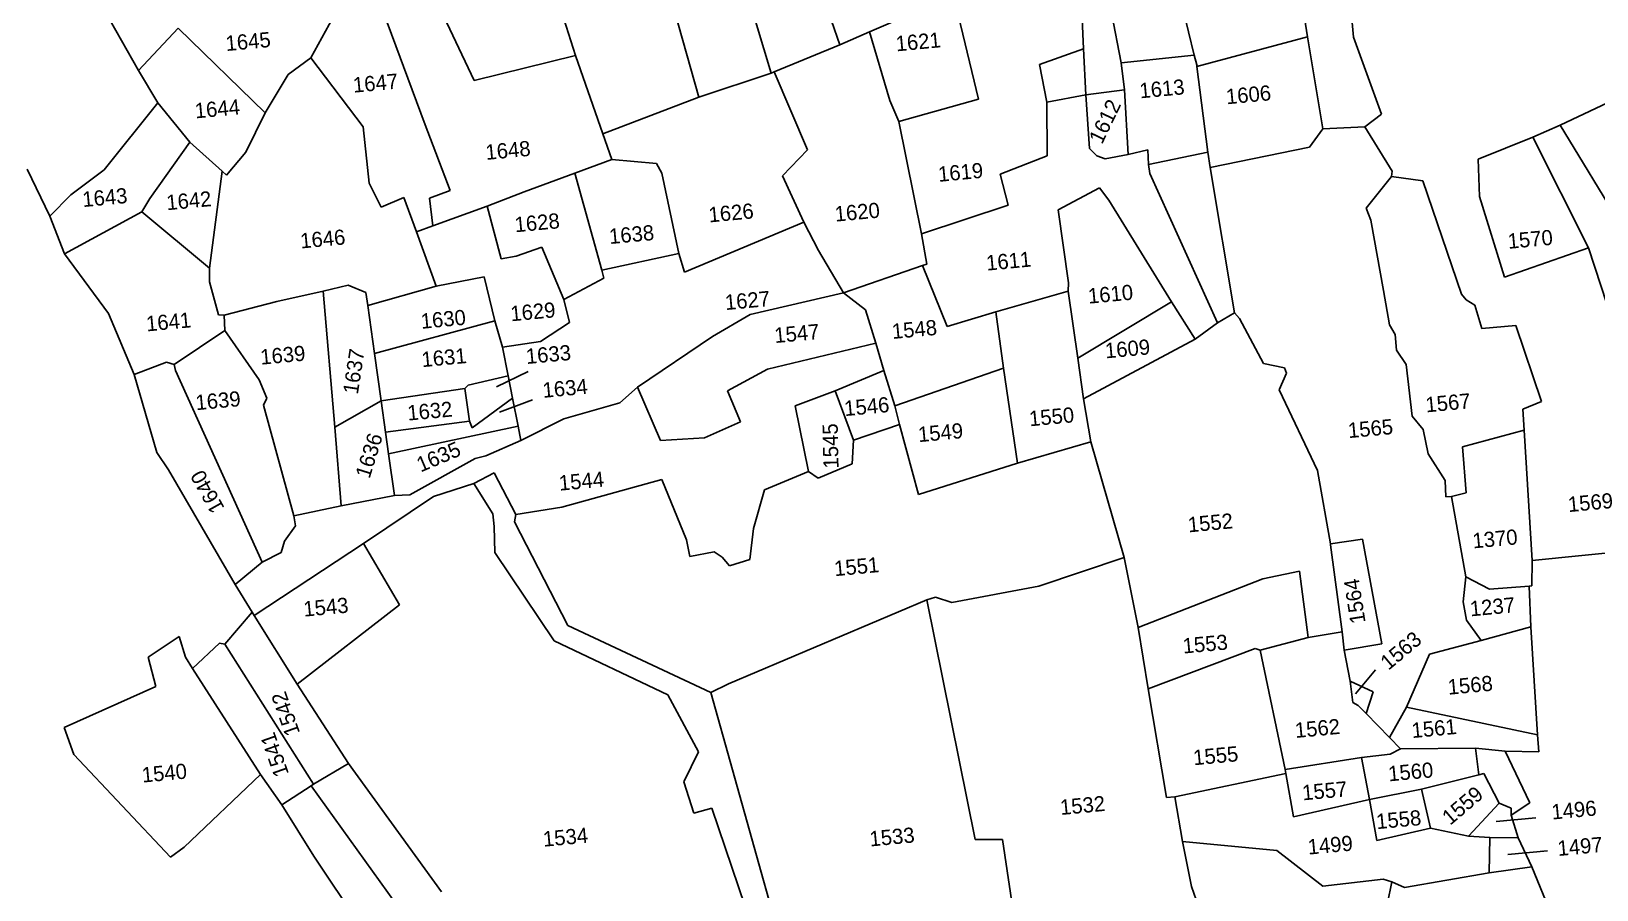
# Model space of a CAD drawing. Header units: metres. Extents: x 277585 to 230369286191, y 2057030 to 115415464409.
# Drawn here: x 278785 to 279539, y 2057531 to 2057944 of the extents above; entities that cross this region are included whole.
import ezdxf

# ---------------------------------------------------------------- set-up
doc = ezdxf.new("R2010")
doc.units = ezdxf.units.M
doc.header["$MEASUREMENT"] = 0
for name, color, linetype in [('POLY_PARCEL', 6, 'Continuous'), ('POLY_ROAD', 30, 'Continuous'), ('TEXT_PARCEL', 7, 'Continuous')]:
    doc.layers.add(name, color=color, linetype=linetype)
doc.styles.add('TEXT_MAP', font='', dxfattribs={"height": 1.8})
doc.styles.get('TEXT_MAP').set_extended_font_data('Kruti Dev 050')
doc.dimstyles.get("Standard").update_dxf_attribs({"dimtxt": 0.18, "dimasz": 0.18, "dimexe": 0.18, "dimexo": 0.0625, "dimgap": 0.09, "dimtad": 0, "dimtih": 1, "dimtoh": 1, "dimdec": 4, "dimzin": 0, "dimdsep": 46, "dimtxsty": 'Standard', "dimcen": 0.09, "dimadec": 0, "dimazin": 0, "dimtfac": 1, "dimtdec": 4, "dimtofl": 0, "dimtmove": 0, "dimatfit": 3, "dimfxl": 1, "dimtolj": 1, "dimtzin": 0, "dimarcsym": 0})

msp = doc.modelspace()

# ---------------------------------------------------------------- linework, layer by layer
at = {"layer": 'POLY_PARCEL'}
for p, q in [((279141.16, 2057923.98), (279119.14, 2057996.86)), ((279046.93, 2057932.43), (279031.6, 2057980.33)), ((279088.24, 2057976.42), (279106.31, 2057912.39)), ((279161.35, 2057974.93), (279174.25, 2057937.6)), ((278978.16, 2057962.49), (278997.95, 2057920.41)), ((279188.55, 2057943.79), (279229.07, 2057961.32)), ((279229.07, 2057961.32), (279241.11, 2057911.47)), ((279395.66, 2057966.03), (279399.61, 2057941.5)), ((279421.81, 2057941.25), (279419.46, 2057966.51)), ((278836.28, 2057925.19), (278819.94, 2057954.21)), ((278951.98, 2057959.82), (278974.35, 2057899.03)), ((279290.84, 2057953.75), (279291.72, 2057935.71)), ((279339.45, 2057955.15), (279345.03, 2057932.67)), ((278855.34, 2057945.64), (278836.28, 2057925.19)), ((278897.27, 2057904.87), (278855.34, 2057945.64)), ((278919.29, 2057931.41), (278929.88, 2057950.57)), ((279309.86, 2057928.88), (279305.13, 2057952.95)), ((279188.55, 2057943.79), (279174.25, 2057937.6)), ((279198.26, 2057910.74), (279188.55, 2057943.79)), ((279399.61, 2057941.5), (279346.28, 2057927.23)), ((279407.04, 2057897.19), (279399.61, 2057941.5)), ((279435.2, 2057904.12), (279421.81, 2057941.25)), ((278908.43, 2057923.33), (278919.29, 2057931.41)), ((278944.59, 2057898.04), (278919.29, 2057931.41)), ((278997.95, 2057920.41), (279046.93, 2057932.43)), ((279046.93, 2057932.43), (279060.07, 2057894.79)), ((279174.25, 2057937.6), (279142.56, 2057924.55)), ((279291.72, 2057935.71), (279270.49, 2057928.06)), ((279291.72, 2057935.71), (279292.82, 2057913.44)), ((279309.86, 2057928.88), (279345.03, 2057932.67)), ((279345.03, 2057932.67), (279346.19, 2057928)), ((278836.28, 2057925.19), (278845.56, 2057909.64)), ((278897.27, 2057904.87), (278908.43, 2057923.33)), ((279106.31, 2057912.39), (279141.16, 2057923.98)), ((279142.56, 2057924.55), (279141.16, 2057923.98)), ((279142.56, 2057924.55), (279158.66, 2057886.97)), ((279270.49, 2057928.06), (279273.95, 2057909.91)), ((279311.42, 2057915.89), (279309.86, 2057928.88)), ((279346.19, 2057928), (279346.28, 2057927.23)), ((279346.28, 2057927.23), (279351.53, 2057885.88)), ((279292.82, 2057913.44), (279311.42, 2057915.89)), ((279311.42, 2057915.89), (279313.25, 2057884.8)), ((279567.41, 2057920.59), (279521.36, 2057898.88)), ((278819.65, 2057877.42), (278845.56, 2057909.64)), ((278845.56, 2057909.64), (278860.97, 2057890.63)), ((279106.31, 2057912.39), (279060.07, 2057894.79)), ((279202.72, 2057900.62), (279198.26, 2057910.74)), ((279241.11, 2057911.47), (279202.72, 2057900.62)), ((279273.95, 2057909.91), (279292.82, 2057913.44)), ((279273.95, 2057909.91), (279274.15, 2057884.18)), ((279294.51, 2057887.67), (279292.82, 2057913.44)), ((278887.93, 2057885.83), (278897.27, 2057904.87)), ((279213.61, 2057846.6), (279202.72, 2057900.62)), ((279427.16, 2057898.07), (279435.2, 2057904.12)), ((278947.47, 2057870.95), (278944.59, 2057898.04)), ((278974.35, 2057899.03), (278986.53, 2057867.49)), ((279060.07, 2057894.79), (279064.42, 2057882.41)), ((279400.59, 2057888.32), (279407.04, 2057897.19)), ((279427.16, 2057898.07), (279407.04, 2057897.19)), ((279440.39, 2057876.8), (279427.16, 2057898.07)), ((279481.88, 2057882.48), (279508.12, 2057893.05)), ((279521.36, 2057898.88), (279508.12, 2057893.05)), ((279508.12, 2057893.05), (279535, 2057839.73)), ((279551.01, 2057850.06), (279521.36, 2057898.88)), ((278841.73, 2057863.59), (278860.97, 2057890.63)), ((278860.97, 2057890.63), (278876.53, 2057876.71)), ((278878.6, 2057874.86), (278887.93, 2057885.83)), ((279158.66, 2057886.97), (279146.54, 2057874.52)), ((279298.04, 2057884.09), (279294.51, 2057887.67)), ((279322.63, 2057887.09), (279313.25, 2057884.8)), ((279322.94, 2057880.02), (279322.63, 2057887.09)), ((279351.53, 2057885.88), (279322.94, 2057880.02)), ((279351.53, 2057885.88), (279352.75, 2057878.51)), ((279352.75, 2057878.51), (279400.59, 2057888.32)), ((279064.42, 2057882.41), (279046.56, 2057875.77)), ((279064.42, 2057882.41), (279085.92, 2057880.5)), ((279085.92, 2057880.5), (279088.49, 2057875.77)), ((279274.15, 2057884.18), (279251.52, 2057875.32)), ((279302.08, 2057882.69), (279298.04, 2057884.09)), ((279313.25, 2057884.8), (279302.08, 2057882.69)), ((279322.94, 2057880.02), (279323.63, 2057875.65)), ((279352.75, 2057878.51), (279364.37, 2057808.41)), ((279482.5, 2057864.52), (279481.88, 2057882.48)), ((278782.54, 2057877.63), (278793.61, 2057855.03)), ((278803.66, 2057865.34), (278819.65, 2057877.42)), ((278870.54, 2057830.01), (278876.53, 2057876.71)), ((278876.53, 2057876.71), (278878.6, 2057874.86)), ((278953.17, 2057859.41), (278947.47, 2057870.95)), ((279022.17, 2057866.75), (279046.56, 2057875.77)), ((279046.56, 2057875.77), (279059.47, 2057828.96)), ((279088.49, 2057875.77), (279096.71, 2057837.11)), ((279146.54, 2057874.52), (279156.85, 2057852.24)), ((279251.52, 2057875.32), (279255.4, 2057860.41)), ((279323.63, 2057875.65), (279356.18, 2057803.68)), ((279427.86, 2057858.88), (279440.01, 2057874.24)), ((279440.01, 2057874.24), (279440.39, 2057876.8)), ((279440.01, 2057874.24), (279455.11, 2057872.01)), ((279455.11, 2057872.01), (279473.77, 2057817.49)), ((278793.61, 2057855.03), (278803.66, 2057865.34)), ((278837.85, 2057857.11), (278841.73, 2057863.59)), ((278964.11, 2057863.98), (278953.17, 2057859.41)), ((278970.27, 2057847.5), (278964.11, 2057863.98)), ((278986.53, 2057867.49), (278976.57, 2057863.72)), ((278976.57, 2057863.72), (278978.17, 2057850.37)), ((279004.33, 2057859.88), (279022.17, 2057866.75)), ((279279.43, 2057858.03), (279299.4, 2057868.77)), ((279299.4, 2057868.77), (279303.86, 2057862.8)), ((279303.86, 2057862.8), (279334.02, 2057813.75)), ((279494.6, 2057825.72), (279482.5, 2057864.52)), ((278800.6, 2057836.94), (278837.85, 2057857.11)), ((278837.85, 2057857.11), (278870.54, 2057830.01)), ((278978.17, 2057850.37), (279004.33, 2057859.88)), ((279004.33, 2057859.88), (279011.08, 2057834.46)), ((279255.4, 2057860.41), (279213.61, 2057846.6)), ((279284.47, 2057822.98), (279279.43, 2057858.03)), ((279430.06, 2057853.13), (279427.86, 2057858.88)), ((278793.61, 2057855.03), (278800.6, 2057836.94)), ((278978.17, 2057850.37), (278970.27, 2057847.5)), ((278970.27, 2057847.5), (278979.72, 2057821.36)), ((279099.33, 2057828.12), (279156.85, 2057852.24)), ((279156.85, 2057852.24), (279163.99, 2057838.46)), ((279436.19, 2057819.29), (279430.06, 2057853.13)), ((279018.29, 2057835.84), (279030.68, 2057840.19)), ((279030.68, 2057840.19), (279041.21, 2057814.89)), ((279216.14, 2057832), (279213.61, 2057846.6)), ((278800.6, 2057836.94), (278821.73, 2057808.2)), ((279011.08, 2057834.46), (279018.29, 2057835.84)), ((279059.47, 2057828.96), (279096.71, 2057837.11)), ((279096.71, 2057837.11), (279099.33, 2057828.12)), ((279163.99, 2057838.46), (279176.04, 2057818.12)), ((279535, 2057839.73), (279494.6, 2057825.72)), ((279556.75, 2057773.21), (279535, 2057839.73)), ((278870.42, 2057823.39), (278870.54, 2057830.01)), ((278979.72, 2057821.36), (279002.88, 2057825.76)), ((279002.88, 2057825.76), (279008.05, 2057804.7)), ((279060.51, 2057825.21), (279041.21, 2057814.89)), ((279059.47, 2057828.96), (279060.51, 2057825.21)), ((279176.04, 2057818.12), (279213.99, 2057831.26)), ((279213.99, 2057831.26), (279216.14, 2057832)), ((279225.99, 2057801.95), (279213.99, 2057831.26)), ((278874.75, 2057807.46), (278870.42, 2057823.39)), ((278902.93, 2057813.99), (278925.21, 2057818.91)), ((278925.21, 2057818.91), (278937.38, 2057821.82)), ((278925.21, 2057818.91), (278930.87, 2057753.37)), ((278937.38, 2057821.82), (278945.88, 2057818.35)), ((278945.88, 2057818.35), (278946.77, 2057811.98)), ((278946.77, 2057811.98), (278979.72, 2057821.36)), ((279131.09, 2057807.63), (279176.04, 2057818.12)), ((279176.04, 2057818.12), (279186.59, 2057809.98)), ((279249.4, 2057808.93), (279284.24, 2057818.85)), ((279284.24, 2057818.85), (279284.47, 2057822.98)), ((279284.24, 2057818.85), (279288.88, 2057786.6)), ((279439.06, 2057802.68), (279436.19, 2057819.29)), ((279473.77, 2057817.49), (279476.01, 2057814.72)), ((278877.6, 2057807.37), (278902.93, 2057813.99)), ((278946.77, 2057811.98), (278950.01, 2057788.88)), ((279041.21, 2057814.89), (279044.02, 2057803.78)), ((279186.59, 2057809.98), (279191.5, 2057793.83)), ((279334.02, 2057813.75), (279288.88, 2057786.6)), ((279334.02, 2057813.75), (279345.43, 2057795.8)), ((279476.01, 2057814.72), (279480.22, 2057812.14)), ((279480.22, 2057812.14), (279483.59, 2057800.87)), ((278821.73, 2057808.2), (278834.21, 2057778.77)), ((278877.6, 2057807.37), (278874.75, 2057807.46)), ((278877.94, 2057799.94), (278877.6, 2057807.37)), ((278950.01, 2057788.88), (279008.05, 2057804.7)), ((279008.05, 2057804.7), (279011.73, 2057791.9)), ((279044.02, 2057803.78), (279029.95, 2057794.66)), ((279112.88, 2057797.06), (279131.09, 2057807.63)), ((279249.4, 2057808.93), (279225.99, 2057801.95)), ((279253.05, 2057781.75), (279249.4, 2057808.93)), ((279356.18, 2057803.68), (279345.43, 2057795.8)), ((279364.37, 2057808.41), (279356.18, 2057803.68)), ((279364.37, 2057808.41), (279366.78, 2057805.74)), ((279366.78, 2057805.74), (279378.41, 2057783.99)), ((279441.82, 2057797.97), (279439.06, 2057802.68)), ((279483.59, 2057800.87), (279500, 2057802.4)), ((279500, 2057802.4), (279512.35, 2057765.83)), ((278853.44, 2057783.62), (278877.94, 2057799.94)), ((278894.36, 2057776.25), (278877.94, 2057799.94)), ((279076.77, 2057772.74), (279112.88, 2057797.06)), ((279345.43, 2057795.8), (279291.72, 2057767.09)), ((279442.52, 2057790.43), (279441.82, 2057797.97)), ((278950.01, 2057788.88), (278953.21, 2057766.12)), ((279029.95, 2057794.66), (279011.73, 2057791.9)), ((279011.73, 2057791.9), (279014.41, 2057778.18)), ((279191.5, 2057793.83), (279139.31, 2057781.28)), ((279191.5, 2057793.83), (279195.49, 2057780.69)), ((279447.13, 2057783.58), (279442.52, 2057790.43)), ((278834.21, 2057778.77), (278849.79, 2057784.67)), ((278849.79, 2057784.67), (278853.44, 2057783.62)), ((278853.44, 2057783.62), (278854.08, 2057780.69)), ((278854.08, 2057780.69), (278895.8, 2057688.3)), ((279139.31, 2057781.28), (279120.02, 2057770.96)), ((279171.92, 2057770.82), (279195.49, 2057780.69)), ((279195.49, 2057780.69), (279200.66, 2057763.68)), ((279253.05, 2057781.75), (279200.66, 2057763.68)), ((279259.86, 2057736.02), (279253.05, 2057781.75)), ((279288.88, 2057786.6), (279291.72, 2057767.09)), ((279378.41, 2057783.99), (279388.53, 2057781.95)), ((279388.53, 2057781.95), (279389.43, 2057779.39)), ((279450.11, 2057758.71), (279447.13, 2057783.58)), ((278834.21, 2057778.77), (278845.04, 2057741.11)), ((278898.03, 2057767.36), (278894.36, 2057776.25)), ((278993.55, 2057771.99), (278995.18, 2057773.57)), ((278995.18, 2057773.57), (279014.41, 2057778.18)), ((279014.41, 2057778.18), (279016.52, 2057767.44)), ((279068.23, 2057765.19), (279076.77, 2057772.74)), ((279087.78, 2057747), (279076.77, 2057772.74)), ((279389.43, 2057779.39), (279385.87, 2057771.45)), ((278896.57, 2057764.02), (278898.03, 2057767.36)), ((278930.87, 2057753.37), (278953.21, 2057766.12)), ((278953.21, 2057766.12), (278993.55, 2057771.99)), ((278953.21, 2057766.12), (278955.33, 2057751)), ((278993.55, 2057771.99), (278995.73, 2057756.21)), ((278997.08, 2057753.14), (279016.52, 2057767.44)), ((279016.52, 2057767.44), (279019.18, 2057753.83)), ((279041.24, 2057757.35), (279068.23, 2057765.19)), ((279120.02, 2057770.96), (279126.39, 2057755.92)), ((279152.68, 2057763.7), (279171.92, 2057770.82)), ((279171.92, 2057770.82), (279180.87, 2057747.15)), ((279291.72, 2057767.09), (279295.22, 2057746.34)), ((279385.87, 2057771.45), (279404.4, 2057732.47)), ((279512.35, 2057765.83), (279503.43, 2057762.02)), ((278911.13, 2057710.68), (278896.57, 2057764.02)), ((279020.54, 2057746.9), (279041.24, 2057757.35)), ((279159.19, 2057731.99), (279152.68, 2057763.7)), ((279200.66, 2057763.68), (279203.06, 2057754.69)), ((279455.35, 2057752.25), (279450.11, 2057758.71)), ((279503.43, 2057762.02), (279504.02, 2057752.01)), ((278930.87, 2057753.37), (278933.96, 2057715.46)), ((278995.73, 2057756.21), (278955.33, 2057751)), ((278955.33, 2057751), (278956.8, 2057740.53)), ((278956.8, 2057740.53), (279019.18, 2057753.83)), ((278995.73, 2057756.21), (278997.08, 2057753.14)), ((279019.18, 2057753.83), (279020.54, 2057746.9)), ((279126.39, 2057755.92), (279108.98, 2057748.26)), ((279180.87, 2057747.15), (279203.06, 2057754.69)), ((279203.06, 2057754.69), (279212.06, 2057721.02)), ((279457.76, 2057740.56), (279455.35, 2057752.25)), ((279474.32, 2057743.95), (279504.02, 2057752.01)), ((279504.02, 2057752.01), (279507.89, 2057689.17)), ((279020.54, 2057746.9), (279003.68, 2057739.55)), ((279108.98, 2057748.26), (279087.78, 2057747)), ((279180.87, 2057747.15), (279180.16, 2057735.72)), ((279295.22, 2057746.34), (279259.86, 2057736.02)), ((279311.2, 2057690.57), (279295.22, 2057746.34)), ((279476.07, 2057721.78), (279474.32, 2057743.95)), ((278845.04, 2057741.11), (278850.79, 2057732.77)), ((278956.8, 2057740.53), (278959.61, 2057720.53)), ((278998.46, 2057738.35), (278967.04, 2057720.86)), ((279003.68, 2057739.55), (278998.46, 2057738.35)), ((279180.16, 2057735.72), (279163.74, 2057728.86)), ((279212.06, 2057721.02), (279259.86, 2057736.02)), ((279465.9, 2057727.75), (279457.76, 2057740.56)), ((278850.79, 2057732.77), (278882.87, 2057677.58)), ((279040.31, 2057714.87), (279088.46, 2057728.24)), ((279088.46, 2057728.24), (279100.41, 2057699.16)), ((279137.97, 2057723.26), (279159.19, 2057731.99)), ((279163.74, 2057728.86), (279159.19, 2057731.99)), ((279404.4, 2057732.47), (279410.61, 2057697.21)), ((279466.31, 2057719.85), (279465.9, 2057727.75)), ((278959.61, 2057720.53), (278933.96, 2057715.46)), ((278978.42, 2057719.98), (278944.72, 2057697.36)), ((278967.04, 2057720.86), (278959.61, 2057720.53)), ((278997.88, 2057726.31), (278978.42, 2057719.98)), ((279132.59, 2057704.64), (279137.97, 2057723.26)), ((279468.94, 2057719.95), (279466.31, 2057719.85)), ((279468.94, 2057719.95), (279476.07, 2057721.78)), ((279475.86, 2057681.22), (279468.94, 2057719.95)), ((278933.96, 2057715.46), (278911.13, 2057710.68)), ((279018.05, 2057711.36), (279040.31, 2057714.87)), ((278906.58, 2057698.54), (278911.94, 2057705.78)), ((278911.94, 2057705.78), (278911.13, 2057710.68)), ((279130.8, 2057689.56), (279132.59, 2057704.64)), ((278891.94, 2057662.68), (278944.72, 2057697.36)), ((278904.95, 2057693.06), (278906.58, 2057698.54)), ((278944.72, 2057697.36), (278962.01, 2057667.79)), ((279100.41, 2057699.16), (279101.87, 2057691.13)), ((279410.61, 2057697.21), (279426.16, 2057699.42)), ((279410.61, 2057697.21), (279410.71, 2057696.66)), ((279410.71, 2057696.66), (279416.26, 2057654.82)), ((279426.16, 2057699.42), (279435.49, 2057649)), ((278895.8, 2057688.3), (278904.95, 2057693.06)), ((279101.87, 2057691.13), (279113.75, 2057693.3)), ((279113.75, 2057693.3), (279117.53, 2057690.81)), ((279117.53, 2057690.81), (279121.13, 2057686.53)), ((279121.13, 2057686.53), (279130.8, 2057689.56)), ((279270.1, 2057676.81), (279311.2, 2057690.57)), ((279318.07, 2057656.93), (279311.2, 2057690.57)), ((279507.89, 2057689.17), (279507.71, 2057676.91)), ((279507.89, 2057689.17), (279564.73, 2057694.87)), ((278882.87, 2057677.58), (278895.8, 2057688.3)), ((279395.67, 2057684.01), (279378.13, 2057680.39)), ((279399.98, 2057651.98), (279395.67, 2057684.01)), ((278891.01, 2057664.29), (278882.87, 2057677.58)), ((279228.13, 2057668.93), (279270.1, 2057676.81)), ((279378.13, 2057680.39), (279318.07, 2057656.93)), ((279474.66, 2057669.19), (279475.86, 2057681.22)), ((279487.33, 2057675.34), (279475.86, 2057681.22)), ((279506.4, 2057676.81), (279487.33, 2057675.34)), ((279507.71, 2057676.91), (279506.4, 2057676.81)), ((279507.18, 2057657.14), (279506.4, 2057676.81)), ((278962.01, 2057667.79), (278912.76, 2057629.54)), ((279120.54, 2057629.79), (279216.1, 2057670.13)), ((279216.1, 2057670.13), (279220.28, 2057671.51)), ((279216.1, 2057670.13), (279239.43, 2057554.78)), ((279220.28, 2057671.51), (279228.13, 2057668.93)), ((279476.14, 2057660.4), (279474.66, 2057669.19)), ((278891.01, 2057664.29), (278877.86, 2057648.9)), ((278891.94, 2057662.68), (278891.01, 2057664.29)), ((278912.76, 2057629.54), (278891.94, 2057662.68)), ((279483.29, 2057650.62), (279476.14, 2057660.4)), ((278855.9, 2057652.53), (278840.87, 2057642.62)), ((278858.96, 2057642.54), (278855.9, 2057652.53)), ((279318.07, 2057656.93), (279322.82, 2057627.39)), ((279376.79, 2057645.99), (279399.98, 2057651.98)), ((279416.26, 2057654.82), (279399.98, 2057651.98)), ((279416.26, 2057654.82), (279417.2, 2057645.98)), ((279483.29, 2057650.62), (279507.18, 2057657.14)), ((279507.18, 2057657.14), (279510.37, 2057605.16)), ((278875.34, 2057649.38), (278862.29, 2057637.18)), ((278877.86, 2057648.9), (278875.34, 2057649.38)), ((278877.86, 2057648.9), (278920.67, 2057581.32)), ((279374.4, 2057646.76), (279322.82, 2057627.39)), ((279376.79, 2057645.99), (279374.4, 2057646.76)), ((279388.77, 2057588.47), (279376.79, 2057645.99)), ((279435.49, 2057649), (279417.2, 2057645.98)), ((279417.2, 2057645.98), (279420.19, 2057631)), ((279447.22, 2057618.47), (279458.41, 2057644)), ((279458.41, 2057644), (279483.29, 2057650.62)), ((278840.87, 2057642.62), (278844.67, 2057628.45)), ((278862.29, 2057637.18), (278858.96, 2057642.54)), ((278862.29, 2057637.18), (278895.07, 2057586.02)), ((278937.46, 2057591.39), (278912.76, 2057629.54)), ((279112.01, 2057625.55), (279120.54, 2057629.79)), ((279420.19, 2057631), (279431.3, 2057625.92)), ((279420.19, 2057631), (279421.4, 2057620.73)), ((278844.67, 2057628.45), (278800.43, 2057608.74)), ((279322.82, 2057627.39), (279331.68, 2057574.94)), ((279431.3, 2057625.92), (279427.82, 2057615.36)), ((279421.4, 2057620.73), (279423.97, 2057619.28)), ((279423.97, 2057619.28), (279427.82, 2057615.36)), ((279427.82, 2057615.36), (279439.18, 2057603.94)), ((279447.22, 2057618.47), (279439.18, 2057603.94)), ((279510.37, 2057605.16), (279447.22, 2057618.47)), ((278800.43, 2057608.74), (278805.18, 2057595.72)), ((279439.18, 2057603.94), (279444.42, 2057598.38)), ((279480.52, 2057598.67), (279444.42, 2057598.38)), ((279482.2, 2057585.88), (279480.52, 2057598.67)), ((279480.52, 2057598.67), (279494.88, 2057597.36)), ((279511.13, 2057596.96), (279510.37, 2057605.16)), ((278805.18, 2057595.72), (278851.63, 2057546.19)), ((278920.67, 2057581.32), (278937.46, 2057591.39)), ((278982.34, 2057529.47), (278937.46, 2057591.39)), ((279388.77, 2057588.47), (279425.65, 2057594.22)), ((279439.4, 2057595.83), (279425.65, 2057594.22)), ((279425.65, 2057594.22), (279429.51, 2057574.07)), ((279444.42, 2057598.38), (279439.4, 2057595.83)), ((279494.88, 2057597.36), (279506.81, 2057572.33)), ((279494.88, 2057597.36), (279511.13, 2057596.96)), ((278858.27, 2057551.06), (278895.07, 2057586.02)), ((278895.07, 2057586.02), (278905.29, 2057571.39)), ((279389.12, 2057586.53), (279335.62, 2057575.31)), ((279389.12, 2057586.53), (279388.77, 2057588.47)), ((279392.88, 2057565.69), (279389.12, 2057586.53)), ((279454.54, 2057579.05), (279482.2, 2057585.88)), ((279482.2, 2057585.88), (279484.63, 2057586.48)), ((279484.63, 2057586.48), (279491.92, 2057572.27)), ((278905.29, 2057571.39), (278919.48, 2057580.55)), ((278919.48, 2057580.55), (278920.67, 2057581.32)), ((278919.48, 2057580.55), (278998.21, 2057471.03)), ((279429.51, 2057574.07), (279454.54, 2057579.05)), ((279454.54, 2057579.05), (279458.94, 2057560.26)), ((278905.29, 2057571.39), (278920.82, 2057546.77)), ((279331.68, 2057574.94), (279335.62, 2057575.31)), ((279335.62, 2057575.31), (279339.28, 2057553.81)), ((279429.51, 2057574.07), (279392.88, 2057565.69)), ((279433.01, 2057554.21), (279429.51, 2057574.07)), ((279477.18, 2057556.34), (279491.92, 2057572.27)), ((279491.92, 2057572.27), (279497.77, 2057569.84)), ((279506.81, 2057572.33), (279497.75, 2057566.53)), ((279497.77, 2057569.84), (279497.75, 2057566.53)), ((279497.75, 2057566.53), (279501.09, 2057555.59)), ((279239.43, 2057554.78), (279252.68, 2057554.69)), ((279252.68, 2057554.69), (279260.22, 2057503.55)), ((279339.28, 2057553.81), (279384.8, 2057549.39)), ((279339.28, 2057553.81), (279343.62, 2057532.04)), ((279458.94, 2057560.26), (279433.01, 2057554.21)), ((279477.18, 2057556.34), (279458.94, 2057560.26)), ((279487.51, 2057555.64), (279477.18, 2057556.34)), ((279487.1, 2057538.73), (279487.51, 2057555.64)), ((279487.51, 2057555.64), (279501.09, 2057555.59)), ((279501.09, 2057555.59), (279507.68, 2057541.64)), ((278851.63, 2057546.19), (278858.27, 2057551.06)), ((278920.82, 2057546.77), (278954.19, 2057496.73)), ((279384.8, 2057549.39), (279406.92, 2057532.25)), ((279487.1, 2057538.73), (279446.37, 2057531.63)), ((279507.68, 2057541.64), (279487.1, 2057538.73)), ((279517.13, 2057518.37), (279507.68, 2057541.64)), ((279343.62, 2057532.04), (279345.88, 2057525.63)), ((279406.92, 2057532.25), (279436.07, 2057535.63)), ((279436.07, 2057535.63), (279440.16, 2057534.36)), ((279440.16, 2057534.36), (279436.12, 2057513.8)), ((279446.37, 2057531.63), (279440.16, 2057534.36))]:
    msp.add_line(p, q, dxfattribs=at)
at = {"layer": 'POLY_ROAD'}
for p, q in [((279007.68, 2057731.4), (278997.88, 2057726.31)), ((279018.05, 2057711.36), (279007.68, 2057731.4)), ((278997.88, 2057726.31), (279007.03, 2057711.62)), ((279007.03, 2057711.62), (279007.59, 2057705.56)), ((279007.59, 2057705.56), (279007.9, 2057693.01)), ((279017.49, 2057707.73), (279018.05, 2057711.36)), ((279043.17, 2057657.81), (279017.49, 2057707.73)), ((279007.9, 2057693.01), (279036.62, 2057650.5)), ((279112.01, 2057625.55), (279043.17, 2057657.81)), ((279036.62, 2057650.5), (279091.27, 2057624.49)), ((279091.27, 2057624.49), (279106.06, 2057596.99)), ((279157.51, 2057463.21), (279112.01, 2057625.55)), ((279106.06, 2057596.99), (279099.08, 2057582.46)), ((279099.08, 2057582.46), (279103.82, 2057567.35)), ((279103.82, 2057567.35), (279112.48, 2057569.82)), ((279112.48, 2057569.82), (279128.56, 2057522.44))]:
    msp.add_line(p, q, dxfattribs=at)

# ---------------------------------------------------------------- texts
at = {"layer": 'TEXT_PARCEL', "style": 'TEXT_MAP'}
for s, rotation, p in [('1645', 5.32248, (278878.56, 2057934.58)), ('1621', 5.32248, (279201.48, 2057934.43)), ('1647', 5.32248, (278939.94, 2057914.53)), ('1613', 5.32248, (279318.94, 2057911.8)), ('1606', 5.32248, (279360.64, 2057908.93)), ('1644', 5.32248, (278863.73, 2057902.14)), ('1612', 64.34533, (279300.55, 2057889.3)), ('1648', 5.32248, (279003.79, 2057882.14)), ('1619', 5.32248, (279221.89, 2057871.57)), ('1643', 5.32248, (278809.52, 2057859.42)), ('1642', 5.32248, (278850, 2057857.9)), ('1628', 5.32248, (279017.85, 2057847.27)), ('1626', 5.32248, (279111.3, 2057852.01)), ('1620', 5.32248, (279172.1, 2057852.39)), ('1646', 5.32248, (278914.53, 2057839.46)), ('1638', 5.32248, (279063.34, 2057841.6)), ('1570', 5.32248, (279496.4, 2057839.29)), ('1611', 5.32248, (279245.05, 2057828.79)), ('1627', 5.32248, (279119.2, 2057809.79)), ('1610', 5.32248, (279294.14, 2057812.87)), ('1630', 5.32248, (278972.6, 2057800.76)), ('1629', 5.32248, (279015.79, 2057804.37)), ('1641', 5.32248, (278840.23, 2057799.5)), ('1547', 5.32248, (279142.99, 2057793.9)), ('1548', 5.32248, (279199.66, 2057795.88)), ('1609', 5.32248, (279302.34, 2057786.51)), ('1639', 5.32248, (278895.28, 2057783.48)), ('1637', 81.27936, (278941.96, 2057768.94)), ('1631', 5.32248, (278972.99, 2057782.29)), ('1633', 5.32248, (279023.28, 2057783.8)), ('1634', 5.32248, (279031.31, 2057767.5)), ('1639', 5.32248, (278864.08, 2057761.55)), ('1632', 5.32248, (278966.14, 2057756.54)), ('1546', 5.32248, (279176.68, 2057758.71)), ('1567', 5.32248, (279456.77, 2057760.49)), ('1550', 5.32248, (279265.74, 2057753.79)), ('1565', 5.32248, (279419.42, 2057748.1)), ('1636', 72.6921, (278947.59, 2057728.26)), ('1545', 91.23472, (279173.64, 2057733.51)), ('1549', 5.32248, (279212.23, 2057746.16)), ('1635', 22.96406, (278972.23, 2057731.53)), ('1640', 119.08288, (278877.93, 2057714.46)), ('1544', 5.32248, (279039.19, 2057722.77)), ('1569', 5.32248, (279525.41, 2057712.46)), ('1552', 5.32248, (279342.27, 2057702.68)), ('1370', 5.32248, (279479.43, 2057694.96)), ('1551', 5.32248, (279171.82, 2057681.58)), ('1564', 98.90068, (279427.61, 2057659.31)), ('1543', 5.32248, (278916.04, 2057662.08)), ('1237', 5.32248, (279478.2, 2057662.22)), ('1553', 5.32248, (279339.78, 2057644.3)), ('1563', 40.00377, (279438.59, 2057635.96)), ('1568', 5.32248, (279467.49, 2057624.46)), ('1542', 109.3656, (278914.21, 2057606.12)), ('1541', 109.36569, (278908.87, 2057586.41)), ('1562', 5.32248, (279393.87, 2057603.64)), ('1561', 5.32248, (279450.08, 2057603.59)), ('1555', 5.32248, (279344.84, 2057590.48)), ('1540', 5.32248, (278838.2, 2057582.13)), ('1560', 5.32248, (279438.8, 2057582.71)), ('1557', 5.32248, (279397.33, 2057573.56)), ('1559', 40.30063, (279468.34, 2057561.3)), ('1532', 5.32248, (279280.67, 2057566.52)), ('1558', 5.32248, (279433.01, 2057559.7)), ('1496', 5.32248, (279517.47, 2057564.32)), ('1534', 5.32248, (279031.5, 2057551.23)), ('1533', 5.32248, (279188.86, 2057551.35)), ('1499', 5.32248, (279400.02, 2057547.43)), ('1497', 5.32248, (279520.42, 2057546.76))]:
    msp.add_text(s, height=7.323, rotation=rotation, dxfattribs=at).set_placement(p)

# ---------------------------------------------------------------- leaders
for points in [[(279024.05, 2057780.19), (279008.77, 2057772.86)], [(279026.14, 2057766.61), (279010.29, 2057760.61)], [(279432.3, 2057636.45), (279422.73, 2057624.92)], [(279509.57, 2057565.12), (279490.47, 2057563.34)], [(279515.23, 2057549.27), (279496.12, 2057547.49)]]:
    msp.add_leader(points, dimstyle='Standard', override={"dimtxt": 2.5, "dimasz": 2.5, "dimexe": 1.25, "dimexo": 0.625, "dimgap": 0.625, "dimtad": 1, "dimtih": 0, "dimtoh": 0, "dimzin": 8, "dimcen": 2.5, "dimtofl": 1})

doc.saveas('drawing.dxf')
